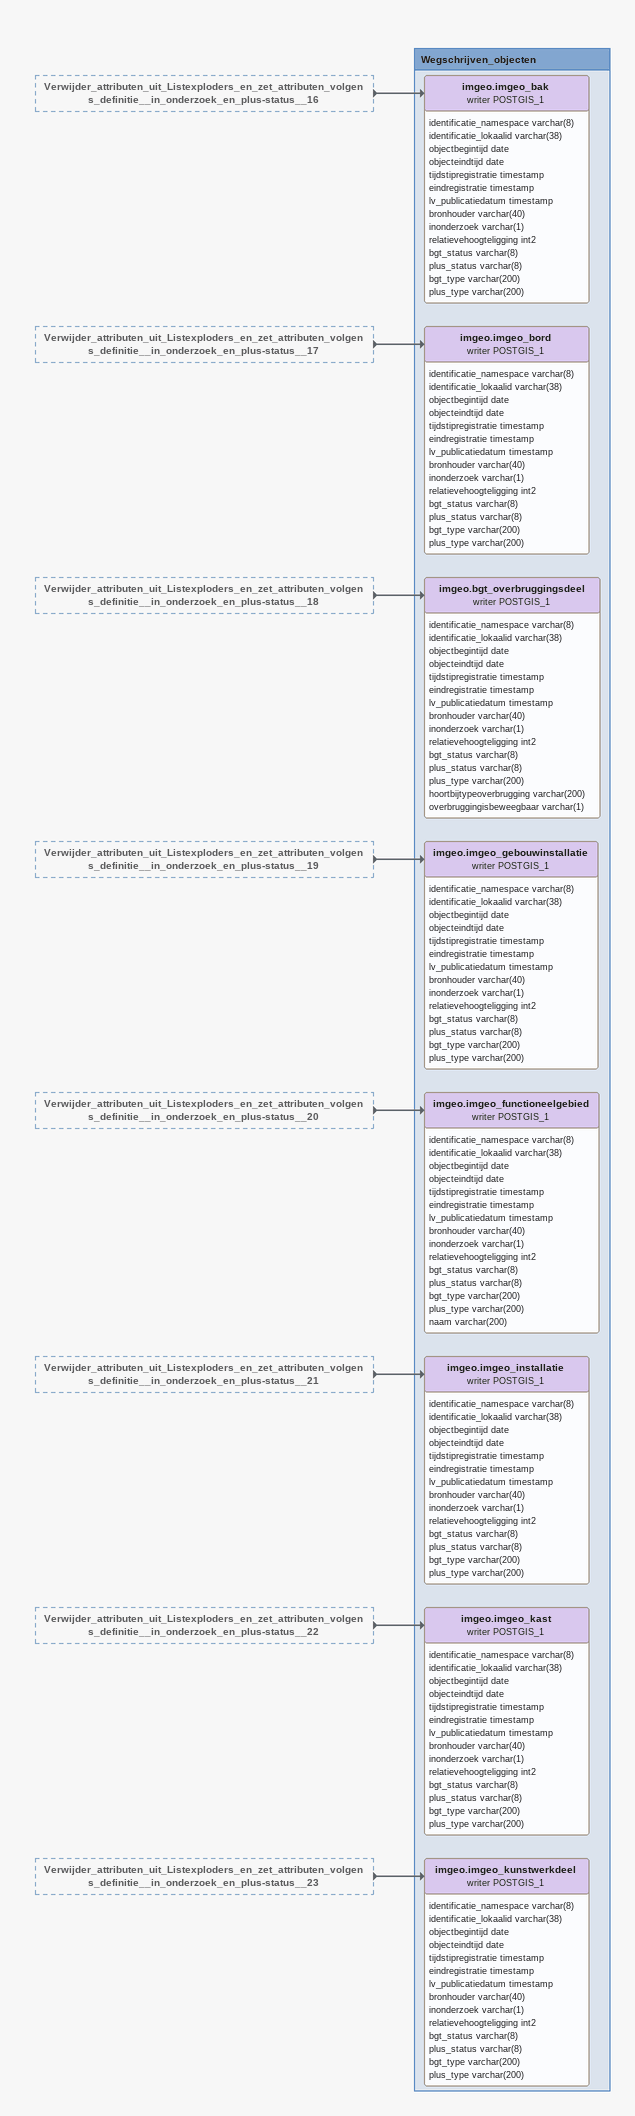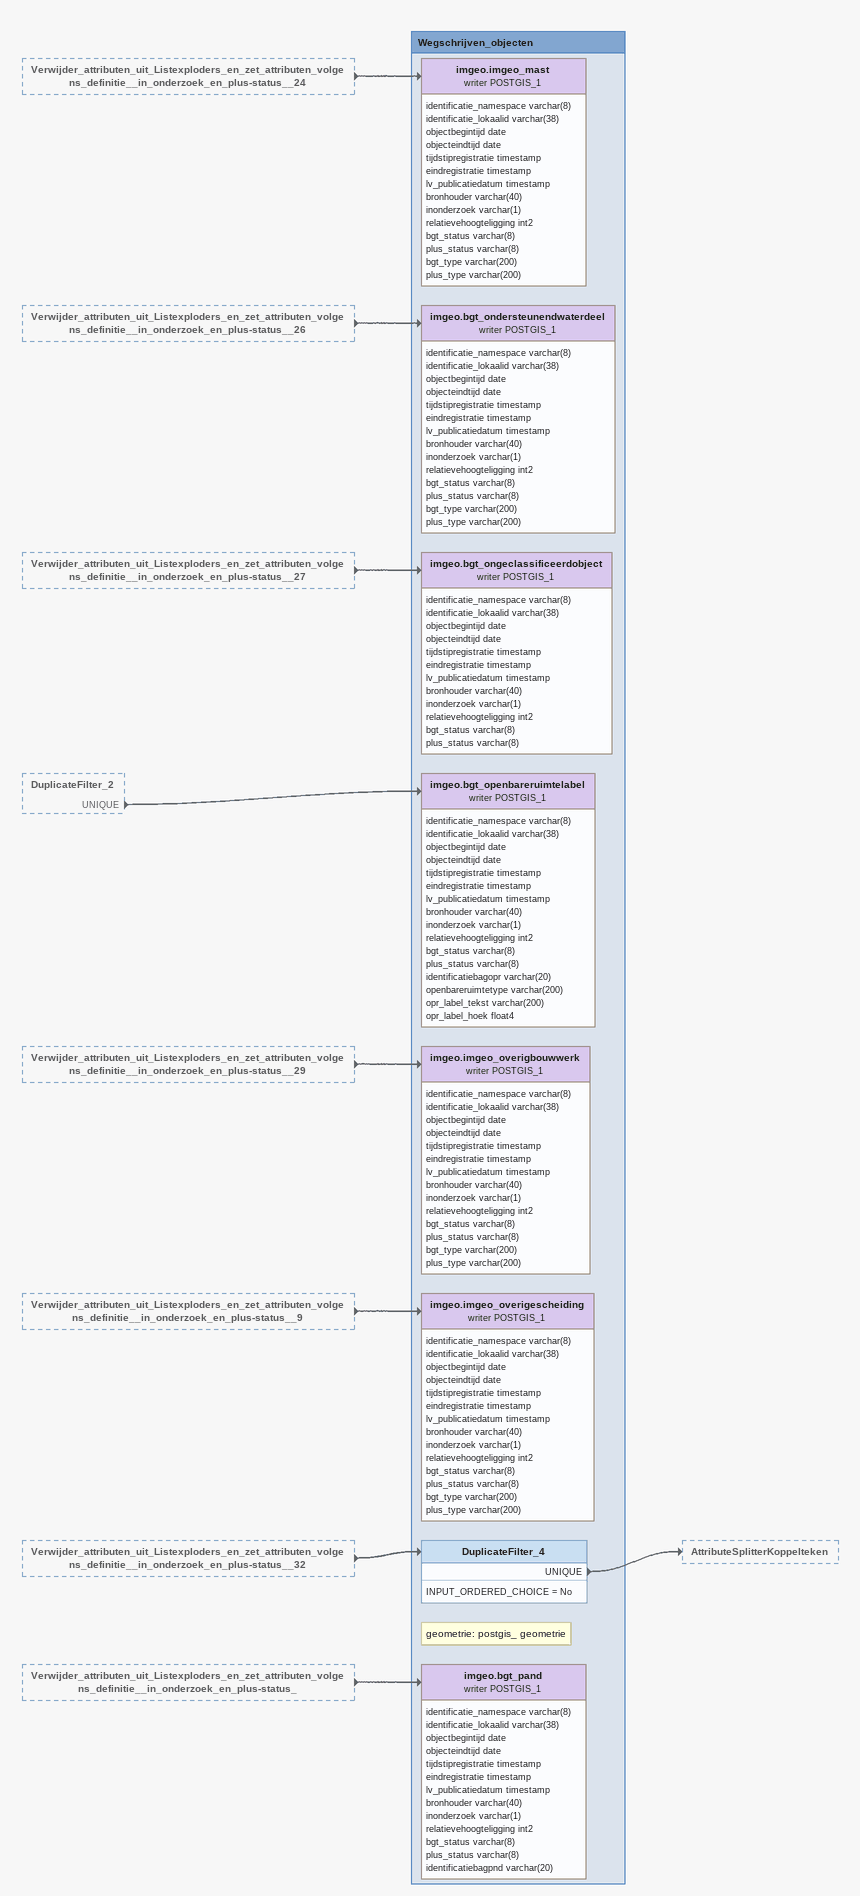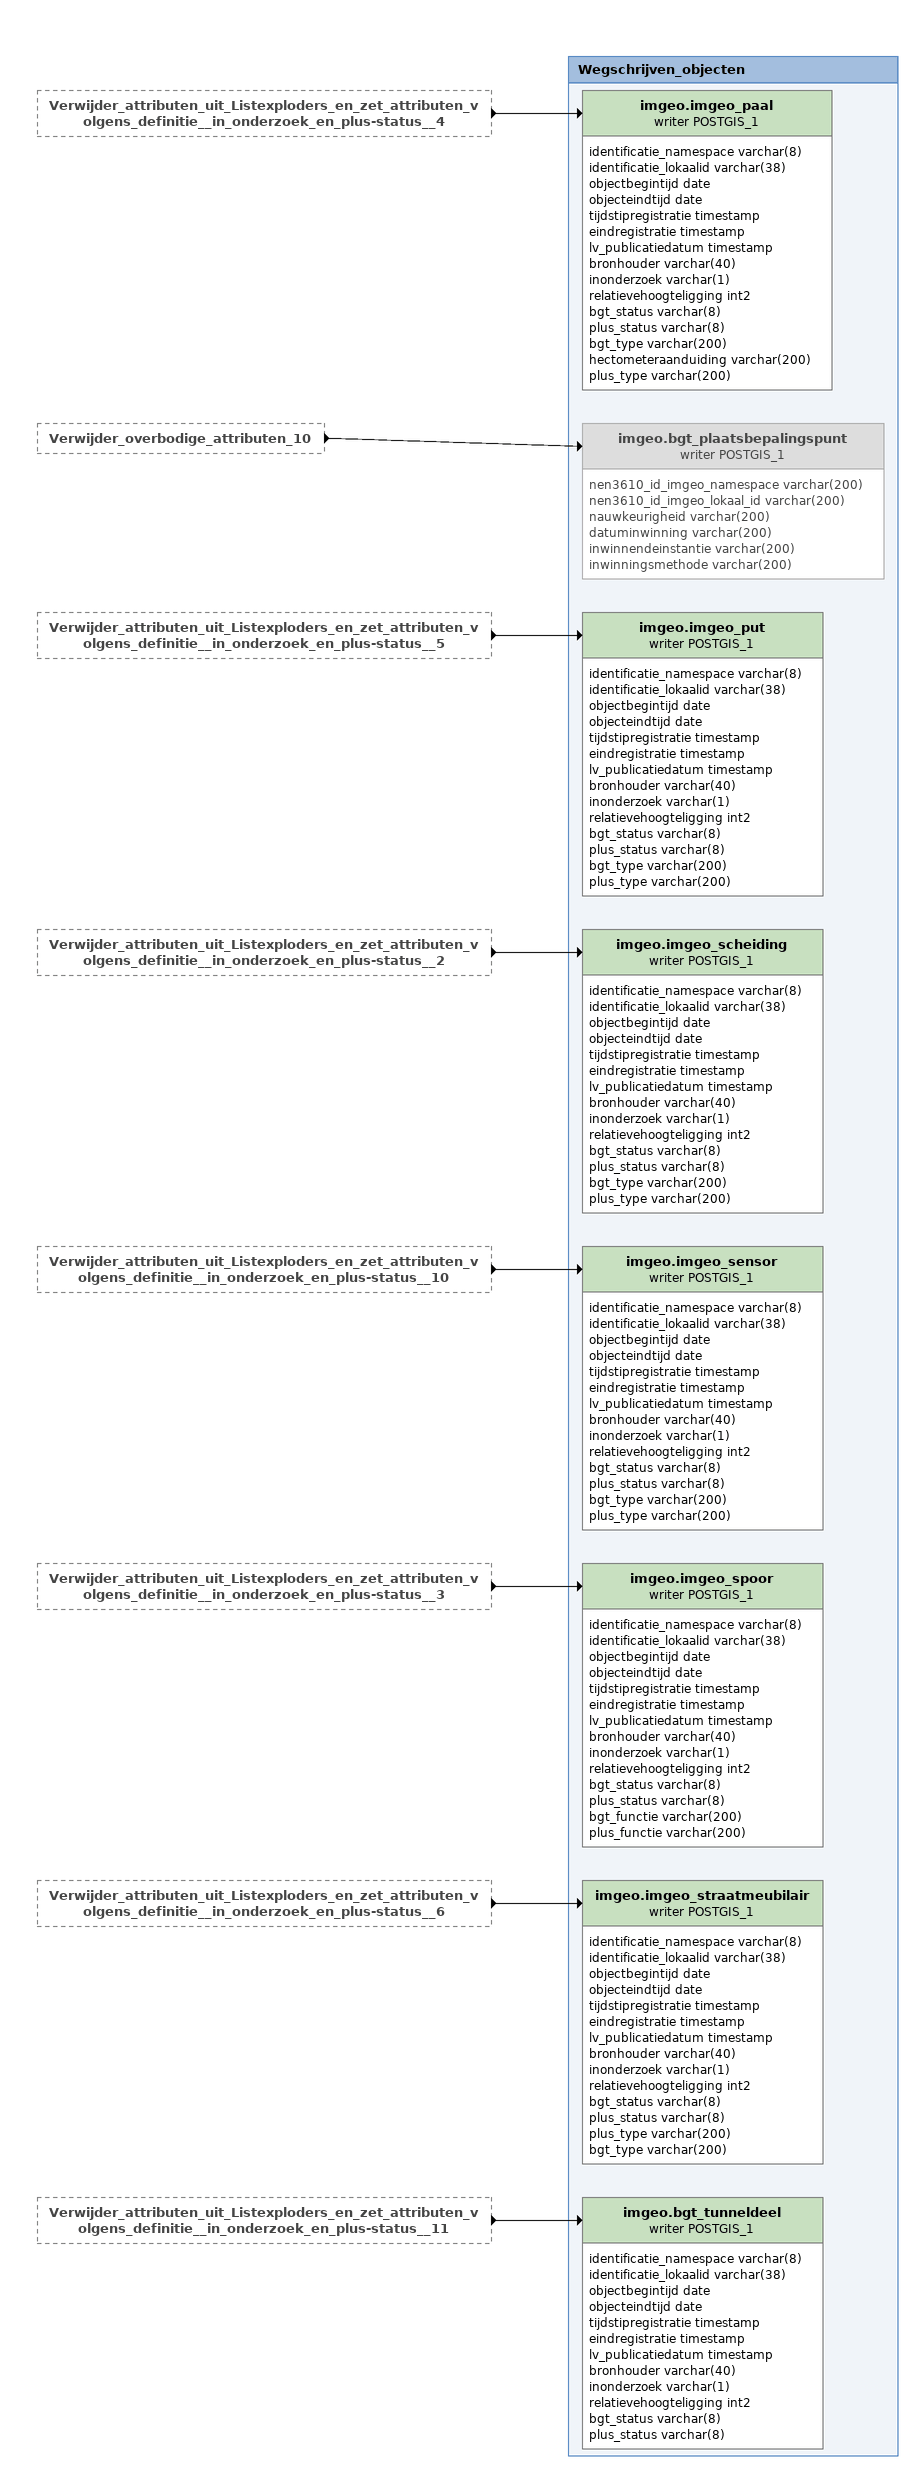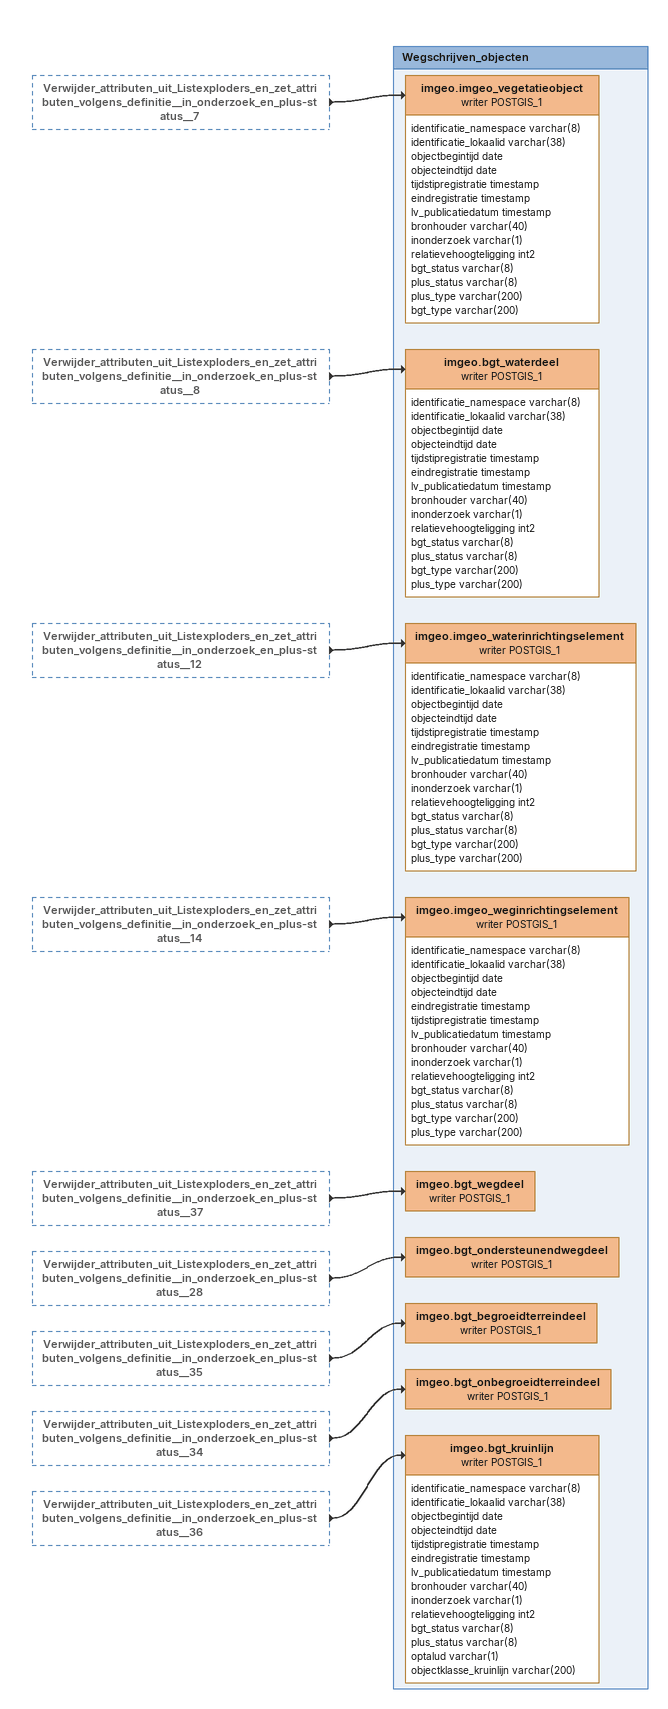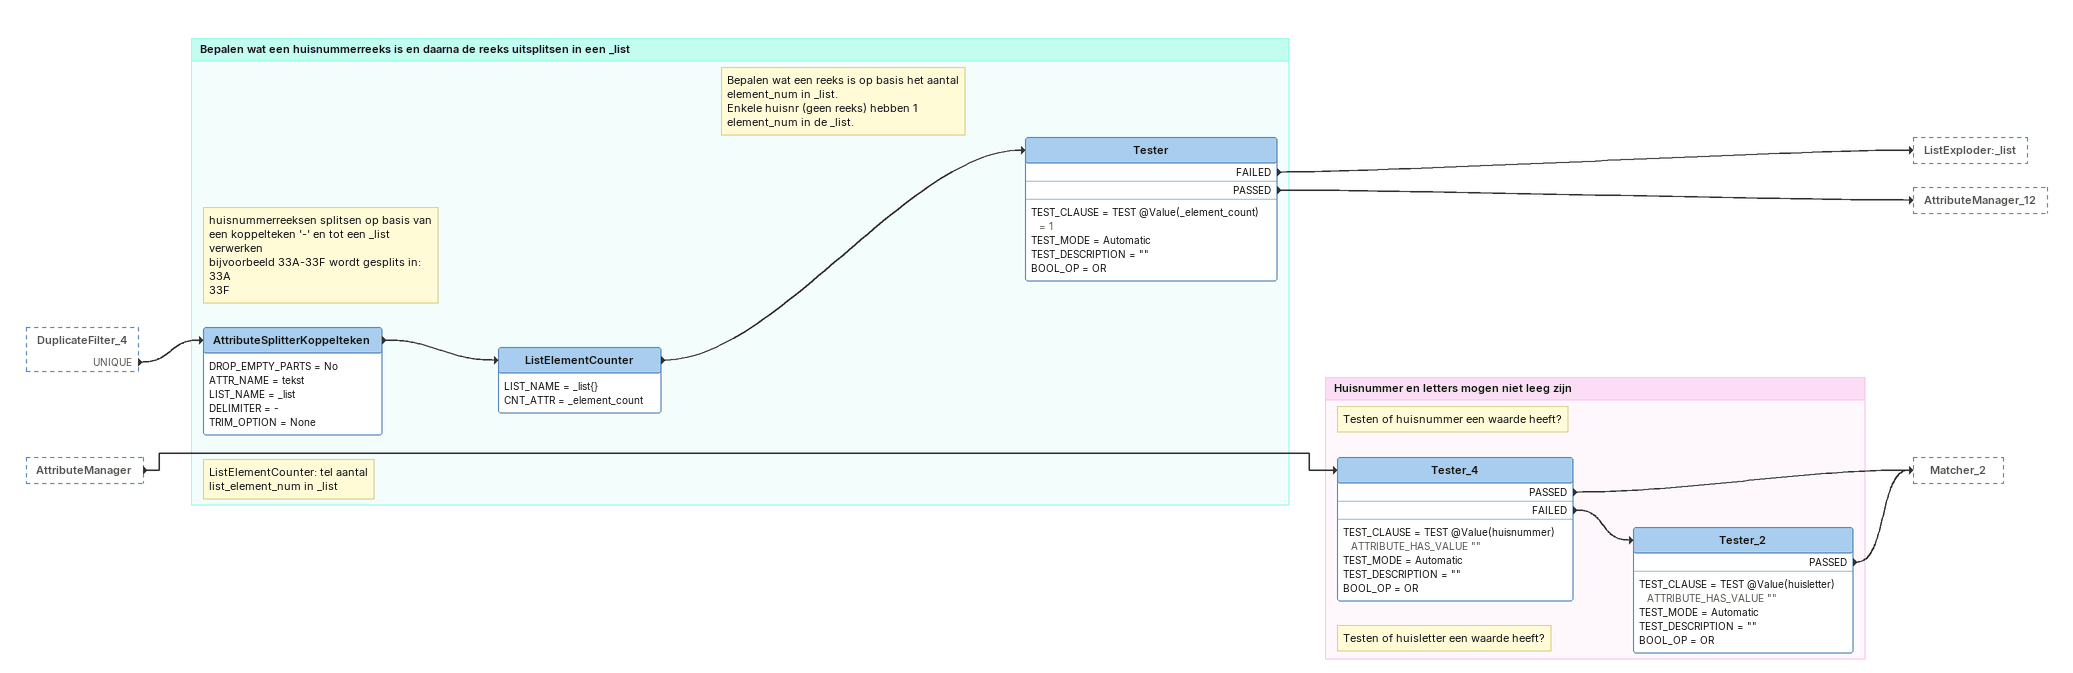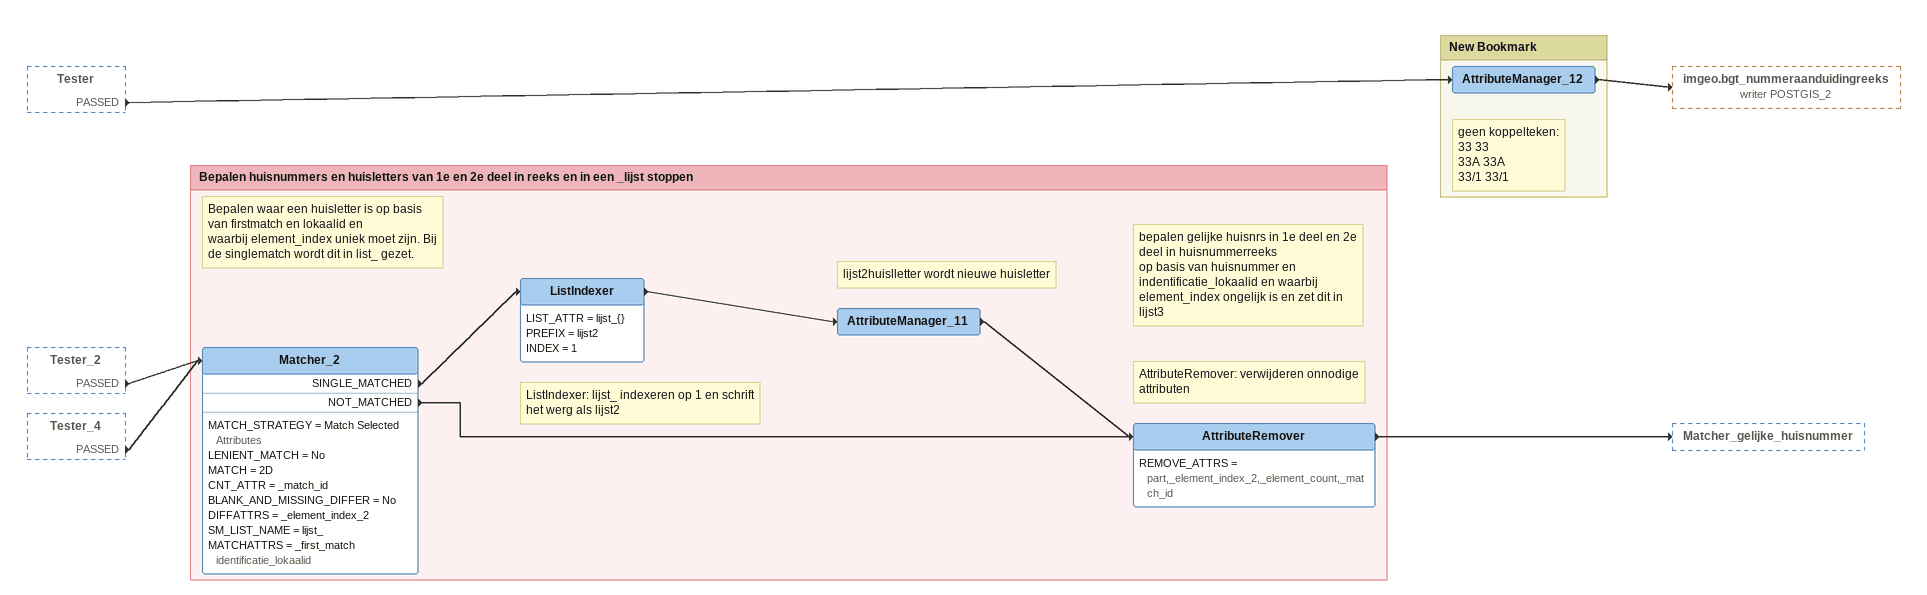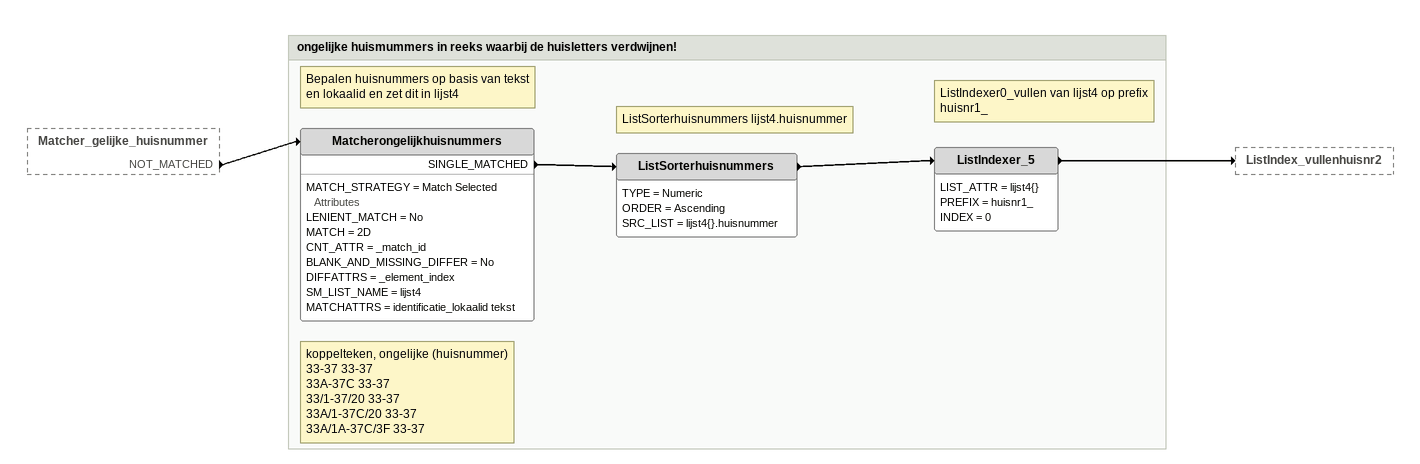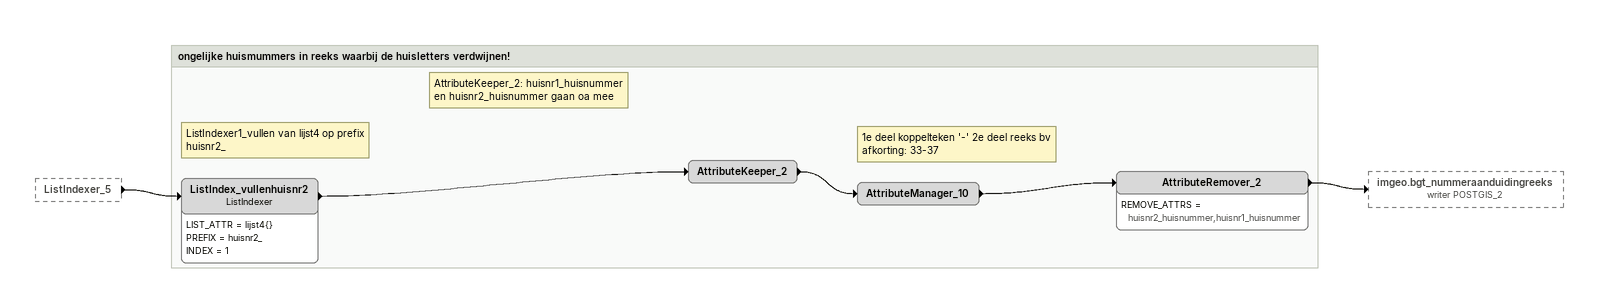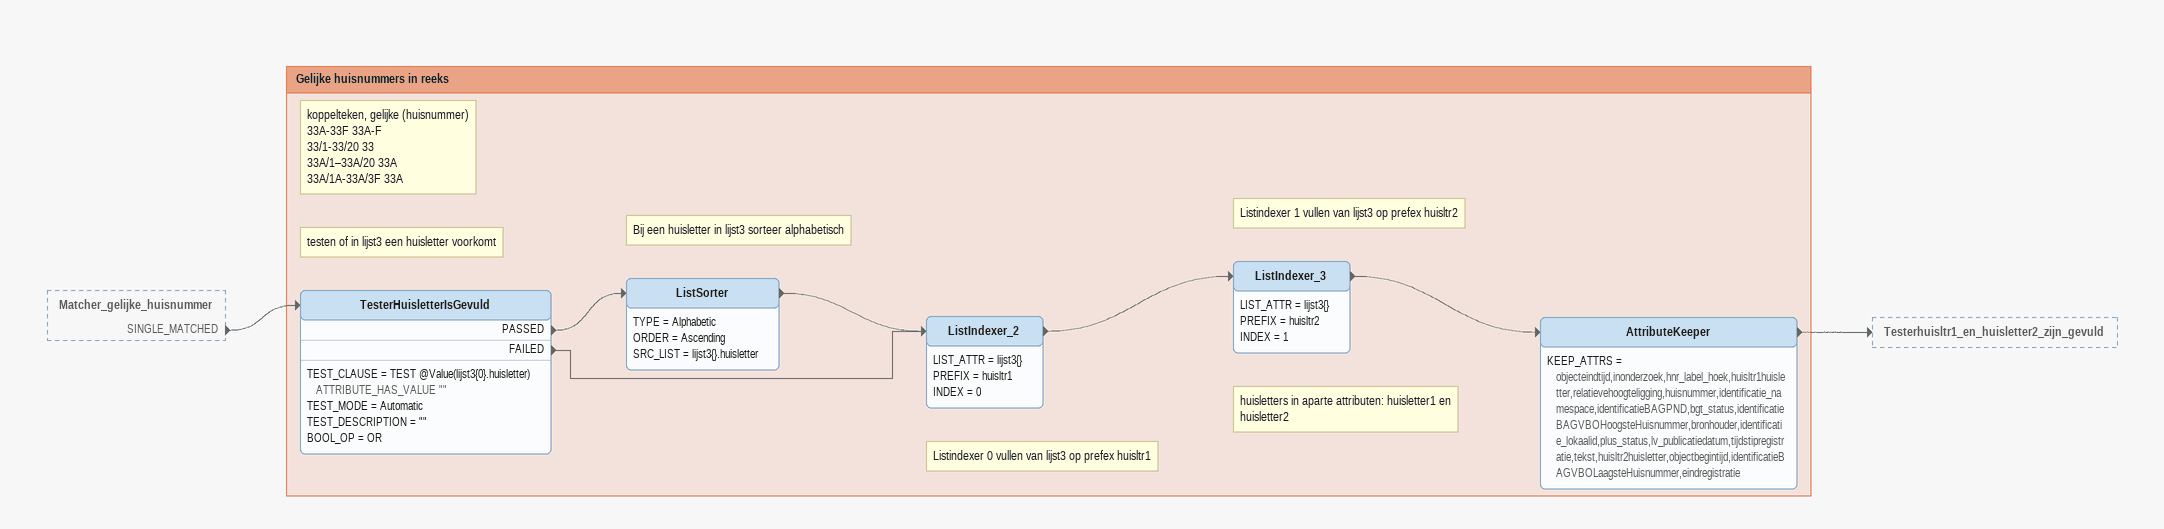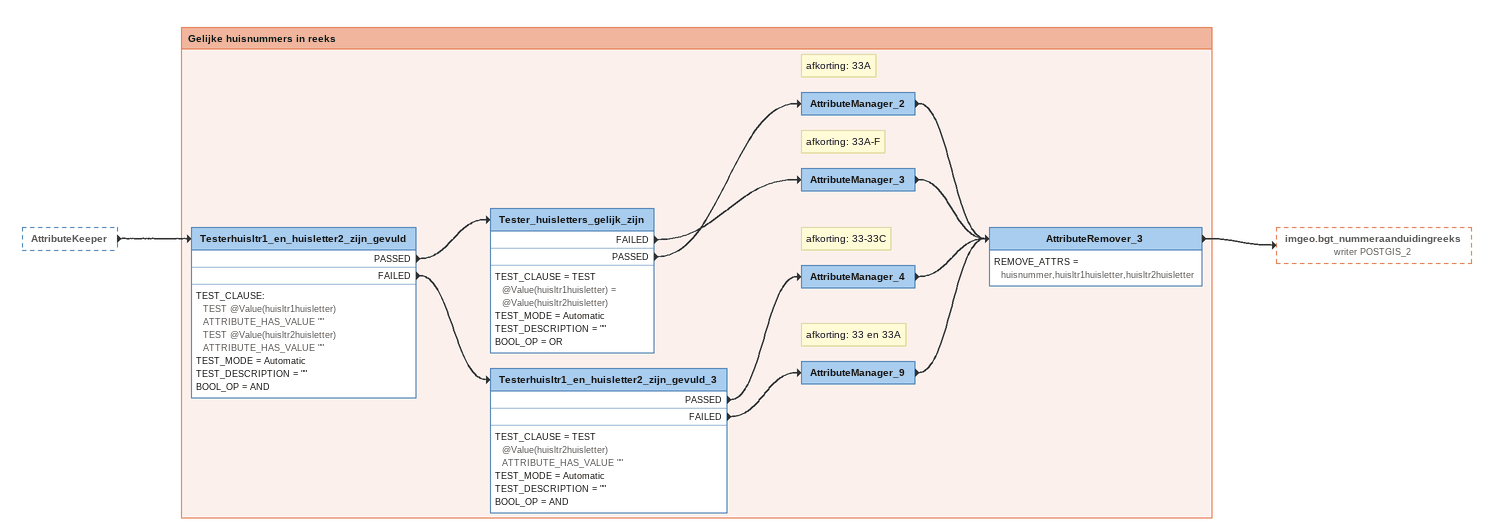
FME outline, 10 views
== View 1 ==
Verwijder_attributen_uit_Listexploders_en_zet_attributen_volgens_definitie__in_onderzoek_en_plus-status__16 [outside]
    -> imgeo.imgeo_bak (writer POSTGIS_1)
Verwijder_attributen_uit_Listexploders_en_zet_attributen_volgens_definitie__in_onderzoek_en_plus-status__17 [outside]
    -> imgeo.imgeo_bord (writer POSTGIS_1)
Verwijder_attributen_uit_Listexploders_en_zet_attributen_volgens_definitie__in_onderzoek_en_plus-status__18 [outside]
    -> imgeo.bgt_overbruggingsdeel (writer POSTGIS_1)
Verwijder_attributen_uit_Listexploders_en_zet_attributen_volgens_definitie__in_onderzoek_en_plus-status__19 [outside]
    -> imgeo.imgeo_gebouwinstallatie (writer POSTGIS_1)
Verwijder_attributen_uit_Listexploders_en_zet_attributen_volgens_definitie__in_onderzoek_en_plus-status__20 [outside]
    -> imgeo.imgeo_functioneelgebied (writer POSTGIS_1)
Verwijder_attributen_uit_Listexploders_en_zet_attributen_volgens_definitie__in_onderzoek_en_plus-status__21 [outside]
    -> imgeo.imgeo_installatie (writer POSTGIS_1)
Verwijder_attributen_uit_Listexploders_en_zet_attributen_volgens_definitie__in_onderzoek_en_plus-status__22 [outside]
    -> imgeo.imgeo_kast (writer POSTGIS_1)
Verwijder_attributen_uit_Listexploders_en_zet_attributen_volgens_definitie__in_onderzoek_en_plus-status__23 [outside]
    -> imgeo.imgeo_kunstwerkdeel (writer POSTGIS_1)

Bookmark: Wegschrijven_objecten
imgeo.imgeo_bak (writer POSTGIS_1)
    attributes: identificatie_namespace varchar(8), identificatie_lokaalid varchar(38), objectbegintijd date, objecteindtijd date, tijdstipregistratie timestamp, eindregistratie timestamp, lv_publicatiedatum timestamp, bronhouder varchar(40), inonderzoek varchar(1), relatievehoogteligging int2, bgt_status varchar(8), plus_status varchar(8), bgt_type varchar(200), plus_type varchar(200)
imgeo.imgeo_bord (writer POSTGIS_1)
    attributes: identificatie_namespace varchar(8), identificatie_lokaalid varchar(38), objectbegintijd date, objecteindtijd date, tijdstipregistratie timestamp, eindregistratie timestamp, lv_publicatiedatum timestamp, bronhouder varchar(40), inonderzoek varchar(1), relatievehoogteligging int2, bgt_status varchar(8), plus_status varchar(8), bgt_type varchar(200), plus_type varchar(200)
imgeo.bgt_overbruggingsdeel (writer POSTGIS_1)
    attributes: identificatie_namespace varchar(8), identificatie_lokaalid varchar(38), objectbegintijd date, objecteindtijd date, tijdstipregistratie timestamp, eindregistratie timestamp, lv_publicatiedatum timestamp, bronhouder varchar(40), inonderzoek varchar(1), relatievehoogteligging int2, bgt_status varchar(8), plus_status varchar(8), plus_type varchar(200), hoortbijtypeoverbrugging varchar(200), overbruggingisbeweegbaar varchar(1)
imgeo.imgeo_gebouwinstallatie (writer POSTGIS_1)
    attributes: identificatie_namespace varchar(8), identificatie_lokaalid varchar(38), objectbegintijd date, objecteindtijd date, tijdstipregistratie timestamp, eindregistratie timestamp, lv_publicatiedatum timestamp, bronhouder varchar(40), inonderzoek varchar(1), relatievehoogteligging int2, bgt_status varchar(8), plus_status varchar(8), bgt_type varchar(200), plus_type varchar(200)
imgeo.imgeo_functioneelgebied (writer POSTGIS_1)
    attributes: identificatie_namespace varchar(8), identificatie_lokaalid varchar(38), objectbegintijd date, objecteindtijd date, tijdstipregistratie timestamp, eindregistratie timestamp, lv_publicatiedatum timestamp, bronhouder varchar(40), inonderzoek varchar(1), relatievehoogteligging int2, bgt_status varchar(8), plus_status varchar(8), bgt_type varchar(200), plus_type varchar(200), naam varchar(200)
imgeo.imgeo_installatie (writer POSTGIS_1)
    attributes: identificatie_namespace varchar(8), identificatie_lokaalid varchar(38), objectbegintijd date, objecteindtijd date, tijdstipregistratie timestamp, eindregistratie timestamp, lv_publicatiedatum timestamp, bronhouder varchar(40), inonderzoek varchar(1), relatievehoogteligging int2, bgt_status varchar(8), plus_status varchar(8), bgt_type varchar(200), plus_type varchar(200)
imgeo.imgeo_kast (writer POSTGIS_1)
    attributes: identificatie_namespace varchar(8), identificatie_lokaalid varchar(38), objectbegintijd date, objecteindtijd date, tijdstipregistratie timestamp, eindregistratie timestamp, lv_publicatiedatum timestamp, bronhouder varchar(40), inonderzoek varchar(1), relatievehoogteligging int2, bgt_status varchar(8), plus_status varchar(8), bgt_type varchar(200), plus_type varchar(200)
imgeo.imgeo_kunstwerkdeel (writer POSTGIS_1)
    attributes: identificatie_namespace varchar(8), identificatie_lokaalid varchar(38), objectbegintijd date, objecteindtijd date, tijdstipregistratie timestamp, eindregistratie timestamp, lv_publicatiedatum timestamp, bronhouder varchar(40), inonderzoek varchar(1), relatievehoogteligging int2, bgt_status varchar(8), plus_status varchar(8), bgt_type varchar(200), plus_type varchar(200)

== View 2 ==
Verwijder_attributen_uit_Listexploders_en_zet_attributen_volgens_definitie__in_onderzoek_en_plus-status__24 [outside]
    -> imgeo.imgeo_mast (writer POSTGIS_1)
Verwijder_attributen_uit_Listexploders_en_zet_attributen_volgens_definitie__in_onderzoek_en_plus-status__26 [outside]
    -> imgeo.bgt_ondersteunendwaterdeel (writer POSTGIS_1)
Verwijder_attributen_uit_Listexploders_en_zet_attributen_volgens_definitie__in_onderzoek_en_plus-status__27 [outside]
    -> imgeo.bgt_ongeclassificeerdobject (writer POSTGIS_1)
DuplicateFilter_2 [outside]
    UNIQUE -> imgeo.bgt_openbareruimtelabel (writer POSTGIS_1)
Verwijder_attributen_uit_Listexploders_en_zet_attributen_volgens_definitie__in_onderzoek_en_plus-status__29 [outside]
    -> imgeo.imgeo_overigbouwwerk (writer POSTGIS_1)
Verwijder_attributen_uit_Listexploders_en_zet_attributen_volgens_definitie__in_onderzoek_en_plus-status__9 [outside]
    -> imgeo.imgeo_overigescheiding (writer POSTGIS_1)
Verwijder_attributen_uit_Listexploders_en_zet_attributen_volgens_definitie__in_onderzoek_en_plus-status__32 [outside]
    -> DuplicateFilter_4
Verwijder_attributen_uit_Listexploders_en_zet_attributen_volgens_definitie__in_onderzoek_en_plus-status_ [outside]
    -> imgeo.bgt_pand (writer POSTGIS_1)

Bookmark: Wegschrijven_objecten
imgeo.imgeo_mast (writer POSTGIS_1)
    attributes: identificatie_namespace varchar(8), identificatie_lokaalid varchar(38), objectbegintijd date, objecteindtijd date, tijdstipregistratie timestamp, eindregistratie timestamp, lv_publicatiedatum timestamp, bronhouder varchar(40), inonderzoek varchar(1), relatievehoogteligging int2, bgt_status varchar(8), plus_status varchar(8), bgt_type varchar(200), plus_type varchar(200)
imgeo.bgt_ondersteunendwaterdeel (writer POSTGIS_1)
    attributes: identificatie_namespace varchar(8), identificatie_lokaalid varchar(38), objectbegintijd date, objecteindtijd date, tijdstipregistratie timestamp, eindregistratie timestamp, lv_publicatiedatum timestamp, bronhouder varchar(40), inonderzoek varchar(1), relatievehoogteligging int2, bgt_status varchar(8), plus_status varchar(8), bgt_type varchar(200), plus_type varchar(200)
imgeo.bgt_ongeclassificeerdobject (writer POSTGIS_1)
    attributes: identificatie_namespace varchar(8), identificatie_lokaalid varchar(38), objectbegintijd date, objecteindtijd date, tijdstipregistratie timestamp, eindregistratie timestamp, lv_publicatiedatum timestamp, bronhouder varchar(40), inonderzoek varchar(1), relatievehoogteligging int2, bgt_status varchar(8), plus_status varchar(8)
imgeo.bgt_openbareruimtelabel (writer POSTGIS_1)
    attributes: identificatie_namespace varchar(8), identificatie_lokaalid varchar(38), objectbegintijd date, objecteindtijd date, tijdstipregistratie timestamp, eindregistratie timestamp, lv_publicatiedatum timestamp, bronhouder varchar(40), inonderzoek varchar(1), relatievehoogteligging int2, bgt_status varchar(8), plus_status varchar(8), identificatiebagopr varchar(20), openbareruimtetype varchar(200), opr_label_tekst varchar(200), opr_label_hoek float4
imgeo.imgeo_overigbouwwerk (writer POSTGIS_1)
    attributes: identificatie_namespace varchar(8), identificatie_lokaalid varchar(38), objectbegintijd date, objecteindtijd date, tijdstipregistratie timestamp, eindregistratie timestamp, lv_publicatiedatum timestamp, bronhouder varchar(40), inonderzoek varchar(1), relatievehoogteligging int2, bgt_status varchar(8), plus_status varchar(8), bgt_type varchar(200), plus_type varchar(200)
imgeo.imgeo_overigescheiding (writer POSTGIS_1)
    attributes: identificatie_namespace varchar(8), identificatie_lokaalid varchar(38), objectbegintijd date, objecteindtijd date, tijdstipregistratie timestamp, eindregistratie timestamp, lv_publicatiedatum timestamp, bronhouder varchar(40), inonderzoek varchar(1), relatievehoogteligging int2, bgt_status varchar(8), plus_status varchar(8), bgt_type varchar(200), plus_type varchar(200)
DuplicateFilter_4
    INPUT_ORDERED_CHOICE = No
    UNIQUE -> AttributeSplitterKoppelteken
Note: geometrie: postgis_ geometrie
imgeo.bgt_pand (writer POSTGIS_1)
    attributes: identificatie_namespace varchar(8), identificatie_lokaalid varchar(38), objectbegintijd date, objecteindtijd date, tijdstipregistratie timestamp, eindregistratie timestamp, lv_publicatiedatum timestamp, bronhouder varchar(40), inonderzoek varchar(1), relatievehoogteligging int2, bgt_status varchar(8), plus_status varchar(8), identificatiebagpnd varchar(20)

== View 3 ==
Verwijder_attributen_uit_Listexploders_en_zet_attributen_volgens_definitie__in_onderzoek_en_plus-status__4 [outside]
    -> imgeo.imgeo_paal (writer POSTGIS_1)
Verwijder_overbodige_attributen_10 [outside]
    -> imgeo.bgt_plaatsbepalingspunt (writer POSTGIS_1)
Verwijder_attributen_uit_Listexploders_en_zet_attributen_volgens_definitie__in_onderzoek_en_plus-status__5 [outside]
    -> imgeo.imgeo_put (writer POSTGIS_1)
Verwijder_attributen_uit_Listexploders_en_zet_attributen_volgens_definitie__in_onderzoek_en_plus-status__2 [outside]
    -> imgeo.imgeo_scheiding (writer POSTGIS_1)
Verwijder_attributen_uit_Listexploders_en_zet_attributen_volgens_definitie__in_onderzoek_en_plus-status__10 [outside]
    -> imgeo.imgeo_sensor (writer POSTGIS_1)
Verwijder_attributen_uit_Listexploders_en_zet_attributen_volgens_definitie__in_onderzoek_en_plus-status__3 [outside]
    -> imgeo.imgeo_spoor (writer POSTGIS_1)
Verwijder_attributen_uit_Listexploders_en_zet_attributen_volgens_definitie__in_onderzoek_en_plus-status__6 [outside]
    -> imgeo.imgeo_straatmeubilair (writer POSTGIS_1)
Verwijder_attributen_uit_Listexploders_en_zet_attributen_volgens_definitie__in_onderzoek_en_plus-status__11 [outside]
    -> imgeo.bgt_tunneldeel (writer POSTGIS_1)

Bookmark: Wegschrijven_objecten
imgeo.imgeo_paal (writer POSTGIS_1)
    attributes: identificatie_namespace varchar(8), identificatie_lokaalid varchar(38), objectbegintijd date, objecteindtijd date, tijdstipregistratie timestamp, eindregistratie timestamp, lv_publicatiedatum timestamp, bronhouder varchar(40), inonderzoek varchar(1), relatievehoogteligging int2, bgt_status varchar(8), plus_status varchar(8), bgt_type varchar(200), hectometeraanduiding varchar(200), plus_type varchar(200)
imgeo.bgt_plaatsbepalingspunt (writer POSTGIS_1) [off]
    attributes: nen3610_id_imgeo_namespace varchar(200), nen3610_id_imgeo_lokaal_id varchar(200), nauwkeurigheid varchar(200), datuminwinning varchar(200), inwinnendeinstantie varchar(200), inwinningsmethode varchar(200)
imgeo.imgeo_put (writer POSTGIS_1)
    attributes: identificatie_namespace varchar(8), identificatie_lokaalid varchar(38), objectbegintijd date, objecteindtijd date, tijdstipregistratie timestamp, eindregistratie timestamp, lv_publicatiedatum timestamp, bronhouder varchar(40), inonderzoek varchar(1), relatievehoogteligging int2, bgt_status varchar(8), plus_status varchar(8), bgt_type varchar(200), plus_type varchar(200)
imgeo.imgeo_scheiding (writer POSTGIS_1)
    attributes: identificatie_namespace varchar(8), identificatie_lokaalid varchar(38), objectbegintijd date, objecteindtijd date, tijdstipregistratie timestamp, eindregistratie timestamp, lv_publicatiedatum timestamp, bronhouder varchar(40), inonderzoek varchar(1), relatievehoogteligging int2, bgt_status varchar(8), plus_status varchar(8), bgt_type varchar(200), plus_type varchar(200)
imgeo.imgeo_sensor (writer POSTGIS_1)
    attributes: identificatie_namespace varchar(8), identificatie_lokaalid varchar(38), objectbegintijd date, objecteindtijd date, tijdstipregistratie timestamp, eindregistratie timestamp, lv_publicatiedatum timestamp, bronhouder varchar(40), inonderzoek varchar(1), relatievehoogteligging int2, bgt_status varchar(8), plus_status varchar(8), bgt_type varchar(200), plus_type varchar(200)
imgeo.imgeo_spoor (writer POSTGIS_1)
    attributes: identificatie_namespace varchar(8), identificatie_lokaalid varchar(38), objectbegintijd date, objecteindtijd date, tijdstipregistratie timestamp, eindregistratie timestamp, lv_publicatiedatum timestamp, bronhouder varchar(40), inonderzoek varchar(1), relatievehoogteligging int2, bgt_status varchar(8), plus_status varchar(8), bgt_functie varchar(200), plus_functie varchar(200)
imgeo.imgeo_straatmeubilair (writer POSTGIS_1)
    attributes: identificatie_namespace varchar(8), identificatie_lokaalid varchar(38), objectbegintijd date, objecteindtijd date, tijdstipregistratie timestamp, eindregistratie timestamp, lv_publicatiedatum timestamp, bronhouder varchar(40), inonderzoek varchar(1), relatievehoogteligging int2, bgt_status varchar(8), plus_status varchar(8), plus_type varchar(200), bgt_type varchar(200)
imgeo.bgt_tunneldeel (writer POSTGIS_1)
    attributes: identificatie_namespace varchar(8), identificatie_lokaalid varchar(38), objectbegintijd date, objecteindtijd date, tijdstipregistratie timestamp, eindregistratie timestamp, lv_publicatiedatum timestamp, bronhouder varchar(40), inonderzoek varchar(1), relatievehoogteligging int2, bgt_status varchar(8), plus_status varchar(8)

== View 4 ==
Verwijder_attributen_uit_Listexploders_en_zet_attributen_volgens_definitie__in_onderzoek_en_plus-status__7 [outside]
    -> imgeo.imgeo_vegetatieobject (writer POSTGIS_1)
Verwijder_attributen_uit_Listexploders_en_zet_attributen_volgens_definitie__in_onderzoek_en_plus-status__8 [outside]
    -> imgeo.bgt_waterdeel (writer POSTGIS_1)
Verwijder_attributen_uit_Listexploders_en_zet_attributen_volgens_definitie__in_onderzoek_en_plus-status__12 [outside]
    -> imgeo.imgeo_waterinrichtingselement (writer POSTGIS_1)
Verwijder_attributen_uit_Listexploders_en_zet_attributen_volgens_definitie__in_onderzoek_en_plus-status__14 [outside]
    -> imgeo.imgeo_weginrichtingselement (writer POSTGIS_1)
Verwijder_attributen_uit_Listexploders_en_zet_attributen_volgens_definitie__in_onderzoek_en_plus-status__37 [outside]
    -> imgeo.bgt_wegdeel (writer POSTGIS_1)
Verwijder_attributen_uit_Listexploders_en_zet_attributen_volgens_definitie__in_onderzoek_en_plus-status__28 [outside]
    -> imgeo.bgt_ondersteunendwegdeel (writer POSTGIS_1)
Verwijder_attributen_uit_Listexploders_en_zet_attributen_volgens_definitie__in_onderzoek_en_plus-status__35 [outside]
    -> imgeo.bgt_begroeidterreindeel (writer POSTGIS_1)
Verwijder_attributen_uit_Listexploders_en_zet_attributen_volgens_definitie__in_onderzoek_en_plus-status__34 [outside]
    -> imgeo.bgt_onbegroeidterreindeel (writer POSTGIS_1)
Verwijder_attributen_uit_Listexploders_en_zet_attributen_volgens_definitie__in_onderzoek_en_plus-status__36 [outside]
    -> imgeo.bgt_kruinlijn (writer POSTGIS_1)

Bookmark: Wegschrijven_objecten
imgeo.imgeo_vegetatieobject (writer POSTGIS_1)
    attributes: identificatie_namespace varchar(8), identificatie_lokaalid varchar(38), objectbegintijd date, objecteindtijd date, tijdstipregistratie timestamp, eindregistratie timestamp, lv_publicatiedatum timestamp, bronhouder varchar(40), inonderzoek varchar(1), relatievehoogteligging int2, bgt_status varchar(8), plus_status varchar(8), plus_type varchar(200), bgt_type varchar(200)
imgeo.bgt_waterdeel (writer POSTGIS_1)
    attributes: identificatie_namespace varchar(8), identificatie_lokaalid varchar(38), objectbegintijd date, objecteindtijd date, tijdstipregistratie timestamp, eindregistratie timestamp, lv_publicatiedatum timestamp, bronhouder varchar(40), inonderzoek varchar(1), relatievehoogteligging int2, bgt_status varchar(8), plus_status varchar(8), bgt_type varchar(200), plus_type varchar(200)
imgeo.imgeo_waterinrichtingselement (writer POSTGIS_1)
    attributes: identificatie_namespace varchar(8), identificatie_lokaalid varchar(38), objectbegintijd date, objecteindtijd date, tijdstipregistratie timestamp, eindregistratie timestamp, lv_publicatiedatum timestamp, bronhouder varchar(40), inonderzoek varchar(1), relatievehoogteligging int2, bgt_status varchar(8), plus_status varchar(8), bgt_type varchar(200), plus_type varchar(200)
imgeo.imgeo_weginrichtingselement (writer POSTGIS_1)
    attributes: identificatie_namespace varchar(8), identificatie_lokaalid varchar(38), objectbegintijd date, objecteindtijd date, eindregistratie timestamp, tijdstipregistratie timestamp, lv_publicatiedatum timestamp, bronhouder varchar(40), inonderzoek varchar(1), relatievehoogteligging int2, bgt_status varchar(8), plus_status varchar(8), bgt_type varchar(200), plus_type varchar(200)
imgeo.bgt_wegdeel (writer POSTGIS_1)
imgeo.bgt_ondersteunendwegdeel (writer POSTGIS_1)
imgeo.bgt_begroeidterreindeel (writer POSTGIS_1)
imgeo.bgt_kruinlijn (writer POSTGIS_1)
    attributes: identificatie_namespace varchar(8), identificatie_lokaalid varchar(38), objectbegintijd date, objecteindtijd date, tijdstipregistratie timestamp, eindregistratie timestamp, lv_publicatiedatum timestamp, bronhouder varchar(40), inonderzoek varchar(1), relatievehoogteligging int2, bgt_status varchar(8), plus_status varchar(8), optalud varchar(1), objectklasse_kruinlijn varchar(200)
imgeo.bgt_onbegroeidterreindeel (writer POSTGIS_1)

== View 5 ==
DuplicateFilter_4 [outside]
    UNIQUE -> AttributeSplitterKoppelteken
AttributeManager [outside]
    -> Tester_4

Bookmark: Bepalen wat een huisnummerreeks is en daarna de reeks uitsplitsen in een _list
Note: huisnummerreeksen splitsen op basis van een koppelteken '-' en tot een _list verwerken / bijvoorbeeld 33A-33F wordt gesplits in: / 33A / 33F
AttributeSplitterKoppelteken
    DROP_EMPTY_PARTS = No
    ATTR_NAME = tekst
    LIST_NAME = _list
    DELIMITER = -
    TRIM_OPTION = None
    -> ListElementCounter
Note: ListElementCounter: tel aantal list_element_num in _list
ListElementCounter
    LIST_NAME = _list{}
    CNT_ATTR = _element_count
    -> Tester
Note: Bepalen wat een reeks is op basis het aantal element_num in _list. / Enkele huisnr (geen reeks) hebben 1 element_num in de _list.
Tester
    TEST_CLAUSE = TEST @Value(_element_count) = 1
    TEST_MODE = Automatic
    TEST_DESCRIPTION = ""
    BOOL_OP = OR
    FAILED -> ListExploder:_list
    PASSED -> AttributeManager_12

Bookmark: Huisnummer en letters mogen niet leeg zijn
Note: Testen of huisnummer een waarde heeft?
Tester_4
    TEST_CLAUSE = TEST @Value(huisnummer) ATTRIBUTE_HAS_VALUE ""
    TEST_MODE = Automatic
    TEST_DESCRIPTION = ""
    BOOL_OP = OR
    PASSED -> Matcher_2
    FAILED -> Tester_2
Note: Testen of huisletter een waarde heeft?
Tester_2
    TEST_CLAUSE = TEST @Value(huisletter) ATTRIBUTE_HAS_VALUE ""
    TEST_MODE = Automatic
    TEST_DESCRIPTION = ""
    BOOL_OP = OR
    PASSED -> Matcher_2

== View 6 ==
Tester [outside]
    PASSED -> AttributeManager_12
Tester_2 [outside]
    PASSED -> Matcher_2
Tester_4 [outside]
    PASSED -> Matcher_2

Bookmark: New Bookmark
Note: geen koppelteken: / 33 33 / 33A 33A / 33/1 33/1
AttributeManager_12
    -> imgeo.bgt_nummeraanduidingreeks (writer POSTGIS_2)

Bookmark: Bepalen huisnummers en huisletters van 1e en 2e deel in reeks en in een _lijst stoppen
Note: Bepalen waar een huisletter is op basis van firstmatch en lokaalid en / waarbij element_index uniek moet zijn. Bij de singlematch wordt dit in list_ gezet.
Matcher_2
    MATCH_STRATEGY = Match Selected Attributes
    LENIENT_MATCH = No
    MATCH = 2D
    CNT_ATTR = _match_id
    BLANK_AND_MISSING_DIFFER = No
    DIFFATTRS = _element_index_2
    SM_LIST_NAME = lijst_
    MATCHATTRS = _first_match identificatie_lokaalid
    SINGLE_MATCHED -> ListIndexer
    NOT_MATCHED -> AttributeRemover
Note: ListIndexer: lijst_ indexeren op 1 en schrift het werg als lijst2
ListIndexer
    LIST_ATTR = lijst_{}
    PREFIX = lijst2
    INDEX = 1
    -> AttributeManager_11
Note: lijst2huislletter wordt nieuwe huisletter
AttributeManager_11
    -> AttributeRemover
Note: AttributeRemover: verwijderen onnodige attributen
Note: bepalen gelijke huisnrs in 1e deel en 2e deel in huisnummerreeks / op basis van huisnummer en indentificatie_lokaalid en waarbij element_index ongelijk is en zet dit in lijst3
AttributeRemover
    REMOVE_ATTRS = part,_element_index_2,_element_count,_match_id
    -> Matcher_gelijke_huisnummer

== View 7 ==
Matcher_gelijke_huisnummer [outside]
    NOT_MATCHED -> Matcherongelijkhuisnummers

Bookmark: ongelijke huismummers in reeks waarbij de huisletters verdwijnen!
Note: Bepalen huisnummers op basis van tekst en lokaalid en zet dit in lijst4
Note: koppelteken, ongelijke (huisnummer) / 33-37 33-37 / 33A-37C 33-37 / 33/1-37/20 33-37 / 33A/1-37C/20 33-37 / 33A/1A-37C/3F 33-37
Matcherongelijkhuisnummers
    MATCH_STRATEGY = Match Selected Attributes
    LENIENT_MATCH = No
    MATCH = 2D
    CNT_ATTR = _match_id
    BLANK_AND_MISSING_DIFFER = No
    DIFFATTRS = _element_index
    SM_LIST_NAME = lijst4
    MATCHATTRS = identificatie_lokaalid tekst
    SINGLE_MATCHED -> ListSorterhuisnummers
Note: ListSorterhuisnummers lijst4.huisnummer
ListSorterhuisnummers
    TYPE = Numeric
    ORDER = Ascending
    SRC_LIST = lijst4{}.huisnummer
    -> ListIndexer_5
Note: ListIndexer0_vullen van lijst4 op prefix huisnr1_
ListIndexer_5
    LIST_ATTR = lijst4{}
    PREFIX = huisnr1_
    INDEX = 0
    -> ListIndex_vullenhuisnr2

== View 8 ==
ListIndexer_5 [outside]
    -> ListIndex_vullenhuisnr2

Bookmark: ongelijke huismummers in reeks waarbij de huisletters verdwijnen!
Note: ListIndexer1_vullen van lijst4 op prefix huisnr2_
ListIndex_vullenhuisnr2: ListIndexer
    LIST_ATTR = lijst4{}
    PREFIX = huisnr2_
    INDEX = 1
    -> AttributeKeeper_2
Note: AttributeKeeper_2: huisnr1_huisnummer en huisnr2_huisnummer gaan oa mee
AttributeKeeper_2
    -> AttributeManager_10
Note: 1e deel koppelteken '-' 2e deel reeks bv afkorting: 33-37
AttributeManager_10
    -> AttributeRemover_2
AttributeRemover_2
    REMOVE_ATTRS = huisnr2_huisnummer,huisnr1_huisnummer
    -> imgeo.bgt_nummeraanduidingreeks (writer POSTGIS_2)

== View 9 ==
Matcher_gelijke_huisnummer [outside]
    SINGLE_MATCHED -> TesterHuisletterIsGevuld

Bookmark: Gelijke huisnummers in reeks
Note: testen of in lijst3 een huisletter voorkomt
Note: koppelteken, gelijke (huisnummer) / 33A-33F 33A-F / 33/1-33/20 33 / 33A/1–33A/20 33A / 33A/1A-33A/3F 33A
TesterHuisletterIsGevuld
    TEST_CLAUSE = TEST @Value(lijst3{0}.huisletter) ATTRIBUTE_HAS_VALUE ""
    TEST_MODE = Automatic
    TEST_DESCRIPTION = ""
    BOOL_OP = OR
    PASSED -> ListSorter
    FAILED -> ListIndexer_2
Note: Bij een huisletter in lijst3 sorteer alphabetisch
ListSorter
    TYPE = Alphabetic
    ORDER = Ascending
    SRC_LIST = lijst3{}.huisletter
    -> ListIndexer_2
Note: Listindexer 0 vullen van lijst3 op prefex huisltr1
ListIndexer_2
    LIST_ATTR = lijst3{}
    PREFIX = huisltr1
    INDEX = 0
    -> ListIndexer_3
Note: Listindexer 1 vullen van lijst3 op prefex huisltr2
ListIndexer_3
    LIST_ATTR = lijst3{}
    PREFIX = huisltr2
    INDEX = 1
    -> AttributeKeeper
Note: huisletters in aparte attributen: huisletter1 en huisletter2
AttributeKeeper
    KEEP_ATTRS = objecteindtijd,inonderzoek,hnr_label_hoek,huisltr1huisletter,relatievehoogteligging,huisnummer,identificatie_namespace,identificatieBAGPND,bgt_status,identificatieBAGVBOHoogsteHuisnummer,bronhouder,identificatie_lokaalid,plus_status,lv_publicatiedatum,tijdstipregistratie,tekst,huisltr2huisletter,objectbegintijd,identificatieBAGVBOLaagsteHuisnummer,eindregistratie
    -> Testerhuisltr1_en_huisletter2_zijn_gevuld

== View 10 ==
AttributeKeeper [outside]
    -> Testerhuisltr1_en_huisletter2_zijn_gevuld

Bookmark: Gelijke huisnummers in reeks
Testerhuisltr1_en_huisletter2_zijn_gevuld
    TEST_CLAUSE:
      TEST @Value(huisltr1huisletter) ATTRIBUTE_HAS_VALUE ""
      TEST @Value(huisltr2huisletter) ATTRIBUTE_HAS_VALUE ""
    TEST_MODE = Automatic
    TEST_DESCRIPTION = ""
    BOOL_OP = AND
    PASSED -> Tester_huisletters_gelijk_zijn
    FAILED -> Testerhuisltr1_en_huisletter2_zijn_gevuld_3
Tester_huisletters_gelijk_zijn
    TEST_CLAUSE = TEST @Value(huisltr1huisletter) = @Value(huisltr2huisletter)
    TEST_MODE = Automatic
    TEST_DESCRIPTION = ""
    BOOL_OP = OR
    FAILED -> AttributeManager_3
    PASSED -> AttributeManager_2
Note: afkorting: 33A
AttributeManager_2
    -> AttributeRemover_3
Note: afkorting: 33A-F
AttributeManager_3
    -> AttributeRemover_3
Testerhuisltr1_en_huisletter2_zijn_gevuld_3
    TEST_CLAUSE = TEST @Value(huisltr2huisletter) ATTRIBUTE_HAS_VALUE ""
    TEST_MODE = Automatic
    TEST_DESCRIPTION = ""
    BOOL_OP = AND
    PASSED -> AttributeManager_4
    FAILED -> AttributeManager_9
Note: afkorting: 33-33C
AttributeManager_4
    -> AttributeRemover_3
Note: afkorting: 33 en 33A
AttributeManager_9
    -> AttributeRemover_3
AttributeRemover_3
    REMOVE_ATTRS = huisnummer,huisltr1huisletter,huisltr2huisletter
    -> imgeo.bgt_nummeraanduidingreeks (writer POSTGIS_2)
